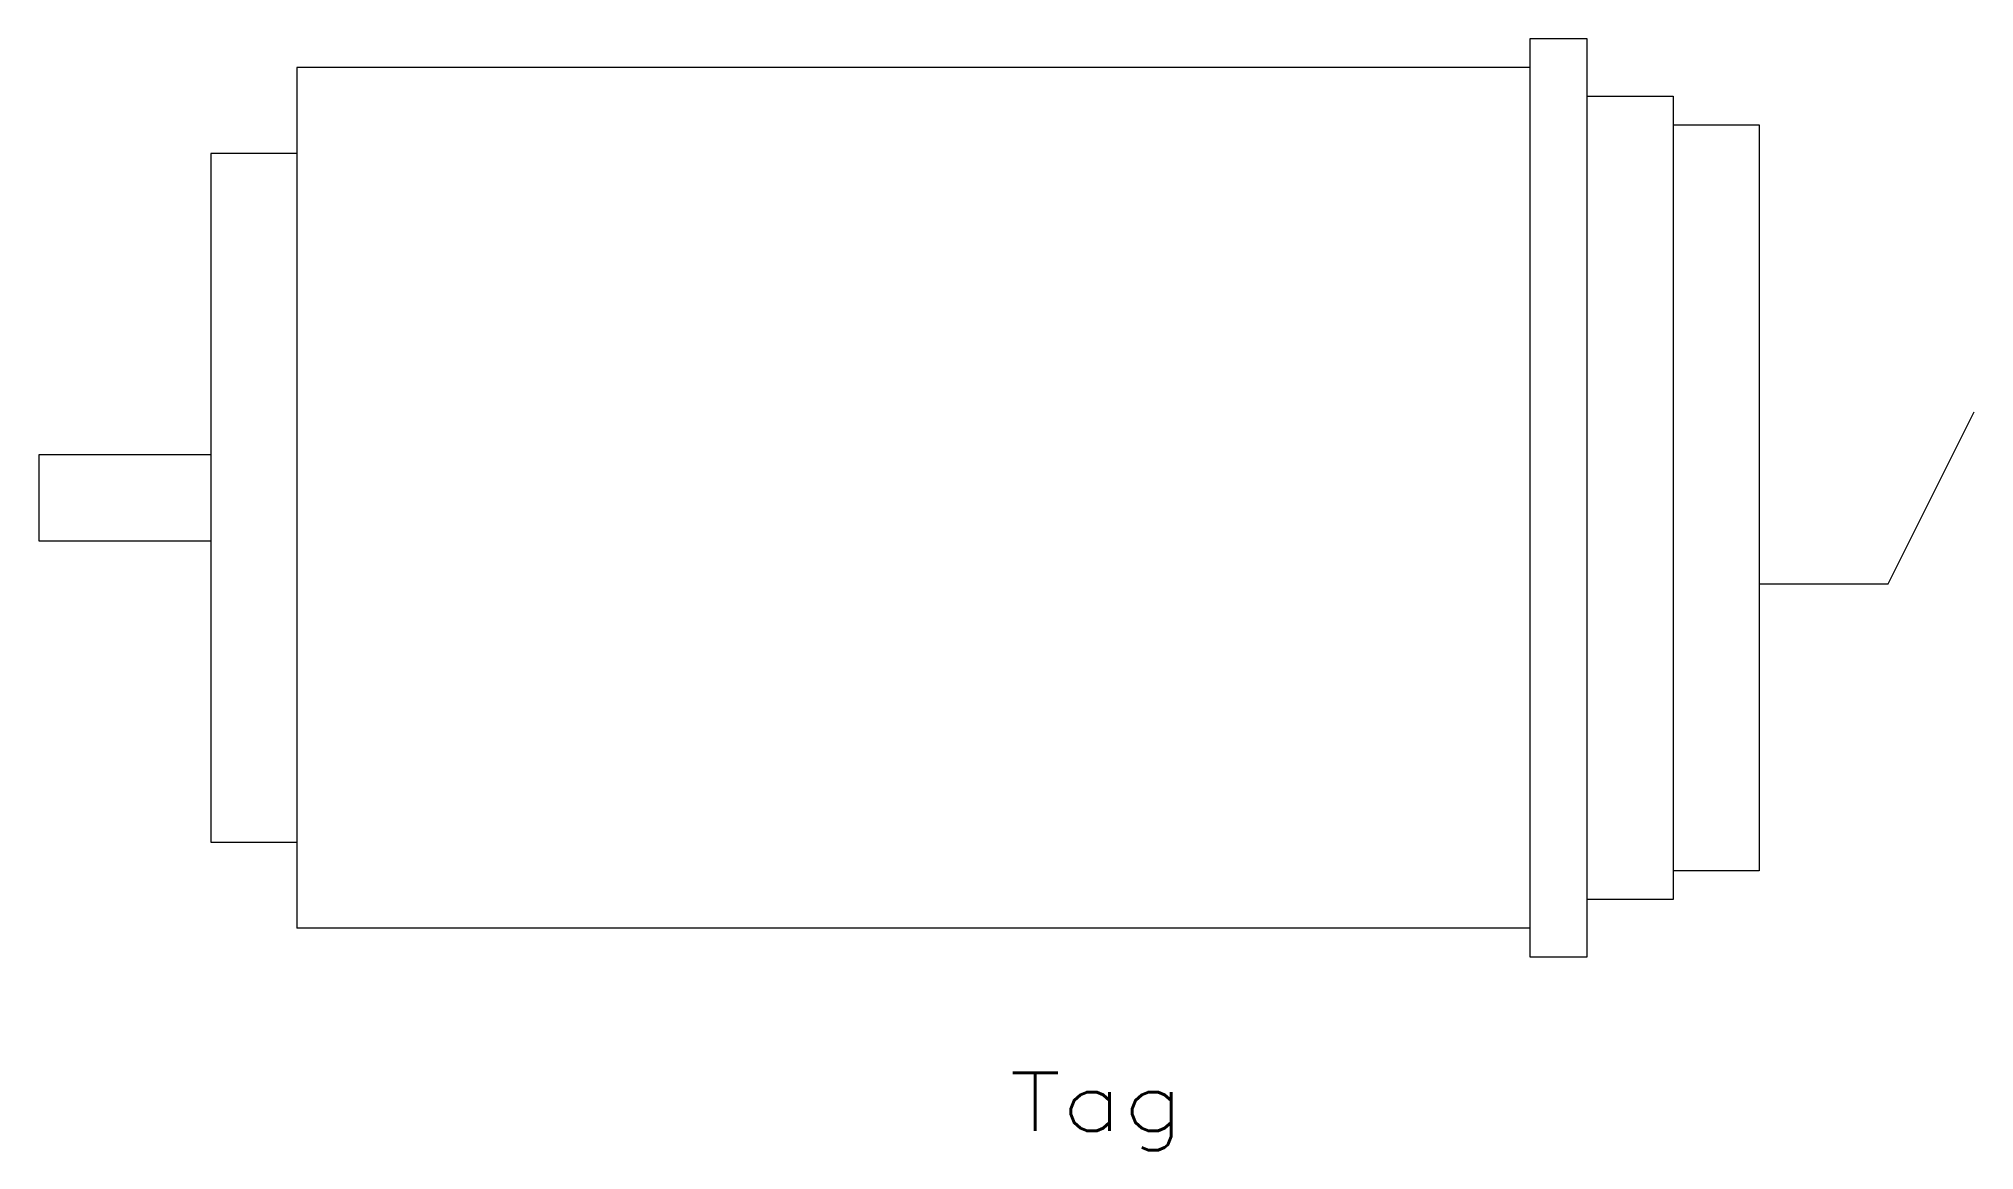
# Model space of a CAD drawing. Header units: inches. Extents: x -21.2 to 21.1, y -14.1 to 10.2.
import ezdxf
from ezdxf.enums import TextEntityAlignment as Align

# ---------------------------------------------------------------- set-up
doc = ezdxf.new("R2010")
doc.units = ezdxf.units.IN
doc.header["$MEASUREMENT"] = 0
doc.layers.get('0').update_dxf_attribs({"lineweight": 0})
doc.styles.add('_TCW_TXTSTY_1', font='TXT.SHX')

msp = doc.modelspace()

# ---------------------------------------------------------------- linework, layer by layer
at = {"color": 7, "linetype": 'Continuous'}
for p, q in [((11.348, 10.196), (11.348, -9.84)), ((12.6, 10.196), (11.348, 10.196)), ((12.6, -9.84), (12.6, 10.196)), ((11.348, 9.57), (-15.576, 9.57)), ((-15.576, 9.57), (-15.576, -9.214)), ((12.6, 8.944), (14.478, 8.944)), ((14.478, 8.944), (14.478, -8.588)), ((14.478, 8.318), (16.357, 8.318)), ((16.357, 8.318), (16.357, -7.961)), ((-15.576, 7.692), (-17.454, 7.692)), ((-17.454, 7.692), (-17.454, -7.335)), ((19.175, -1.7), (21.052, 2.057)), ((-17.454, 1.117), (-21.211, 1.117)), ((-21.211, 1.117), (-21.211, -0.76)), ((-21.211, -0.76), (-17.454, -0.76)), ((16.357, -1.7), (19.175, -1.7)), ((-17.454, -7.335), (-15.576, -7.335)), ((16.357, -7.961), (14.478, -7.961)), ((14.478, -8.588), (12.6, -8.588)), ((11.348, -9.214), (-15.576, -9.214)), ((11.348, -9.84), (12.6, -9.84))]:
    msp.add_line(p, q, dxfattribs=at)

# ---------------------------------------------------------------- texts
at = {"color": 7, "linetype": 'Continuous', "style": '_TCW_TXTSTY_1', "width": 1.166667}
msp.add_text('Tag', height=1.27, dxfattribs=at).set_placement((-0.015, -13.635), (3.795, -13.635), align=Align.FIT)

doc.saveas('drawing.dxf')
